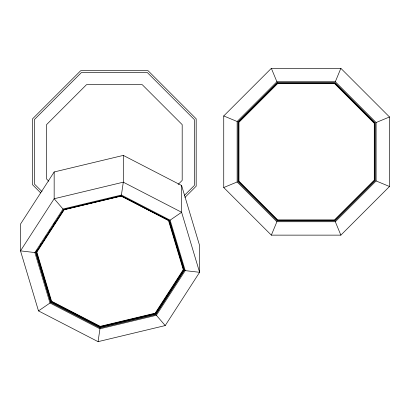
<?xml version="1.0" encoding="UTF-8"?>
<svg xmlns="http://www.w3.org/2000/svg" width="410" height="410" viewBox="0 0 410 410"><rect width="100%" height="100%" fill="white"/><g stroke="black" fill="none" stroke-linecap="round" stroke-linejoin="round"><path stroke-width="0.61" d="M98.062 341.658L165.209 325.571L199.598 272.312L199.598 245.544L181.609 185.504L123.302 155.405L54.161 171.969L20.5 224.101L20.5 250.869L38.494 310.908L98.062 341.658L99.953 328.799L156.379 315.28L185.217 270.62L170.099 220.17L121.411 195.032L62.991 209.028L34.881 252.565L49.999 303.016L99.953 328.799M121.411 195.032L123.302 182.178L123.302 155.405M271.343 235.135L340.864 235.135L389.5 186.499L389.5 116.978L340.864 68.342L271.343 68.342L223.742 115.948L223.742 187.529L271.343 235.135L276.899 221.733L335.313 221.733L376.098 180.948L376.098 122.528L335.313 81.744L276.899 81.744L237.139 121.498L237.139 181.978L276.899 221.733M335.313 81.744L340.864 68.342M36.182 251.448L36.874 250.377M40.693 244.468L41.384 243.391M45.197 237.487L45.894 236.411M49.359 231.04L50.399 229.431M53.869 224.06L54.909 222.451M155.795 314.598L184.264 270.508L169.335 220.693L121.283 195.888L63.576 209.71L35.834 252.673L50.763 302.488L100.076 327.944L155.795 314.598L155.795 313.911L184.264 269.816L169.699 221.215M178.15 184.433L182.189 180.395L182.189 124.635L142.255 84.696L86.495 84.696L46.555 124.635L46.555 178.965L48.805 181.215M184.413 195.396L194.371 185.438L194.371 119.592L147.298 72.519L81.452 72.519L34.378 119.592L34.378 184.008L42.015 191.644M184.936 197.435L196.185 186.191L196.185 118.838L148.051 70.704L80.698 70.704L32.564 118.838L32.564 184.761L40.672 192.874M170.099 220.17L181.609 212.272L181.609 185.504M38.494 310.908L49.999 303.016M376.098 122.528L389.5 116.978M223.742 187.529L237.139 181.978M67.676 208.552L63.945 209.448L36.428 252.058L51.24 301.473L100.158 326.729L155.431 313.486L183.67 269.749L168.864 220.329L121.206 195.729L89.462 203.334M68.921 208.254L88.217 203.632M35.834 251.986L50.763 301.801L100.076 327.257L155.795 313.911M34.881 252.565L20.5 250.869L54.161 198.742L54.161 171.969M185.217 270.62L199.598 272.312L181.609 212.272L123.302 182.178L54.161 198.742L62.991 209.028M223.742 115.948L237.139 121.498M376.098 180.948L389.5 186.499M156.379 315.28L165.209 325.571M335.313 221.733L340.864 235.135M271.343 68.342L276.899 81.744M184.264 269.816L184.264 270.508M100.076 327.257L100.076 327.944M50.763 301.801L50.763 302.488M64.196 209.741L36.844 252.104L51.568 301.247L100.209 326.355L155.175 313.189L183.26 269.698L168.53 220.554L121.15 196.098L64.196 209.741M277.262 82.63L238.031 121.867L238.031 181.609L277.262 220.841L334.944 220.841L375.211 180.579L375.211 122.897L334.944 82.63L277.262 82.63M277.493 83.184L238.584 122.098L238.584 181.379L277.493 220.288L334.714 220.288L374.658 180.349L374.658 123.128L334.714 83.184L277.493 83.184M277.652 83.568L238.968 122.257L238.968 181.22L277.652 219.903L334.555 219.903L374.274 180.19L374.274 123.287L334.555 83.568L277.652 83.568"/></g></svg>
